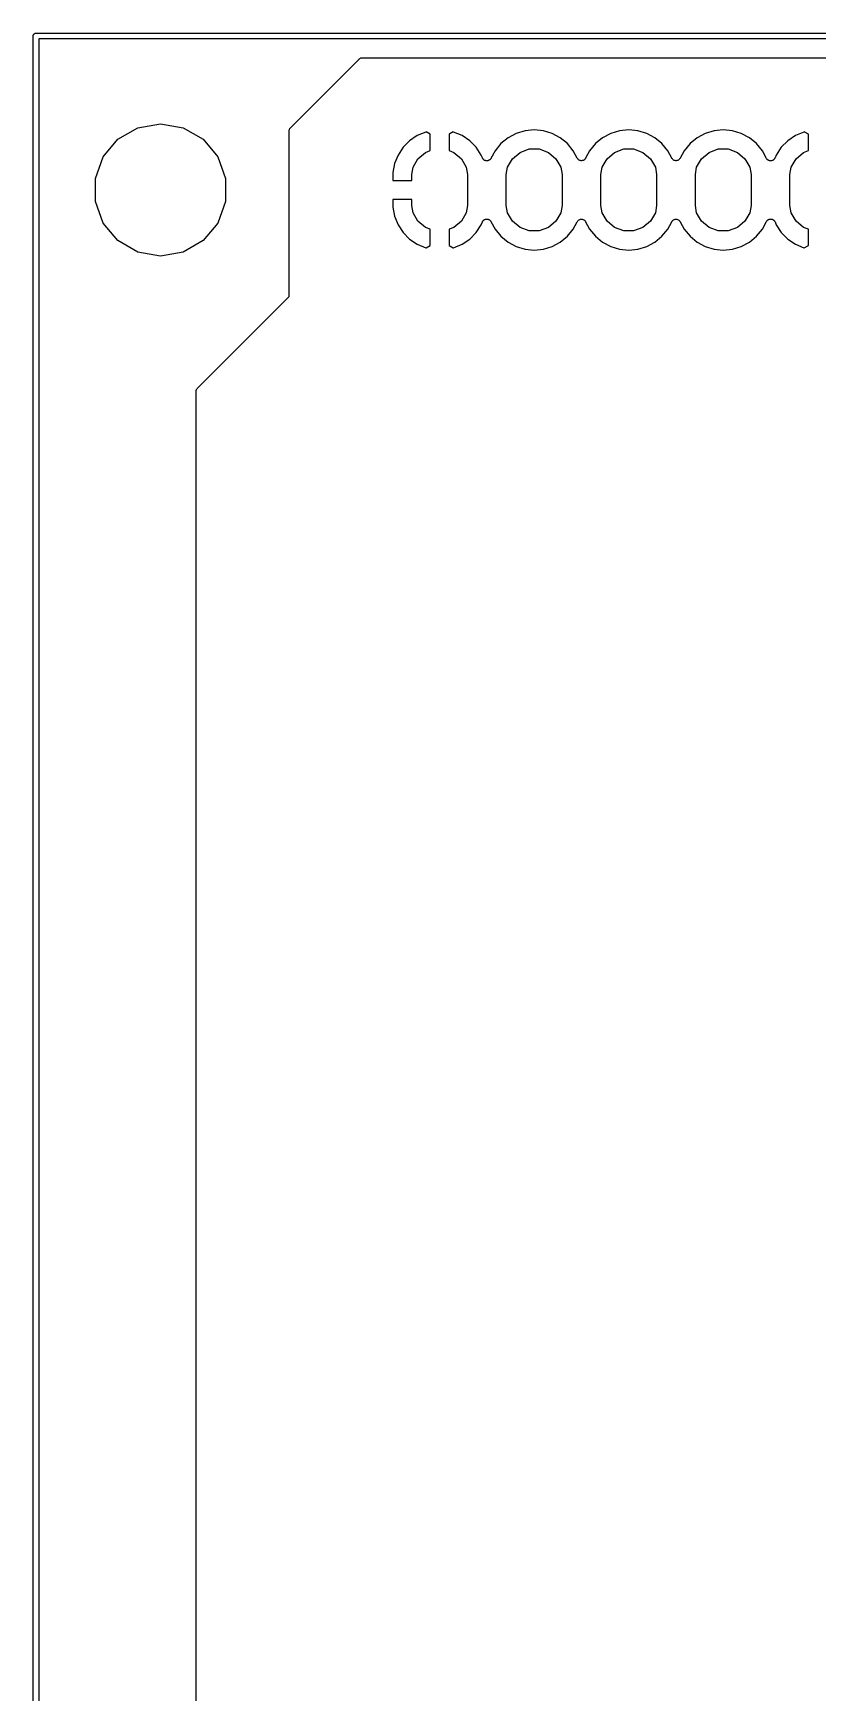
# Model space of a CAD drawing. Extents: x 92.1 to 192.1, y -135.1 to -45.9.
# Drawn here: x 92.12 to 113.21, y -90.5 to -45.92 of the extents above; entities that cross this region are included whole.
import ezdxf

# ---------------------------------------------------------------- set-up
doc = ezdxf.new("R2010")
doc.units = 0
doc.header["$MEASUREMENT"] = 0
doc.layers.add('BLACK', color=7, linetype='CONTINUOUS')

msp = doc.modelspace()

# ---------------------------------------------------------------- linework, layer by layer
at = {"layer": 'BLACK', "linetype": 'CONTINUOUS'}
for p, q in [((92.125, -45.9868), (92.1273, -45.9805)), ((92.125, -45.9934), (92.125, -45.9868)), ((92.125, -135.007), (92.125, -45.9934)), ((92.1273, -45.9805), (92.1284, -45.974)), ((92.1284, -45.974), (92.1318, -45.9682)), ((92.1318, -45.9682), (92.134, -45.9619)), ((92.134, -45.9619), (92.1383, -45.9568)), ((92.1383, -45.9568), (92.1417, -45.951)), ((92.1417, -45.951), (92.1468, -45.9468)), ((92.1468, -45.9468), (92.151, -45.9417)), ((92.151, -45.9417), (92.1568, -45.9383)), ((92.1568, -45.9383), (92.1619, -45.934)), ((92.1619, -45.934), (92.1682, -45.9318)), ((92.1682, -45.9318), (92.174, -45.9284)), ((92.174, -45.9284), (92.1805, -45.9273)), ((92.1805, -45.9273), (92.1868, -45.925)), ((92.1868, -45.925), (92.1934, -45.925)), ((92.1934, -45.925), (92.1934, -45.925)), ((92.1934, -45.925), (191.801, -45.925)), ((191.725, -46.075), (92.275, -46.075)), ((92.275, -46.075), (92.275, -134.925)), ((99.0372, -48.4628), (100.88, -46.6202)), ((100.88, -46.6202), (100.884, -46.617)), ((100.884, -46.617), (100.888, -46.6127)), ((100.888, -46.6127), (100.902, -46.6044)), ((100.902, -46.6044), (100.916, -46.5949)), ((100.916, -46.5949), (100.921, -46.5935)), ((100.921, -46.5935), (100.926, -46.5907)), ((100.926, -46.5907), (100.943, -46.5878)), ((100.943, -46.5878), (100.959, -46.5835)), ((100.959, -46.5835), (100.964, -46.584)), ((100.964, -46.584), (100.97, -46.583)), ((100.97, -46.583), (184.03, -46.583)), ((94.4036, -48.7733), (94.9381, -48.4647)), ((94.9381, -48.4647), (95.5458, -48.3575)), ((95.5458, -48.3575), (96.1536, -48.4647)), ((96.1536, -48.4647), (96.6881, -48.7733)), ((99, -48.5526), (99.001, -48.5471)), ((99, -52.9938), (99, -48.5526)), ((99.0005, -48.5415), (99.0048, -48.5255)), ((99.001, -48.5471), (99.0005, -48.5415)), ((99.0048, -48.5255), (99.0077, -48.5092)), ((99.0077, -48.5092), (99.0105, -48.5043)), ((99.0105, -48.5043), (99.0119, -48.4989)), ((99.0119, -48.4989), (99.0214, -48.4853)), ((99.0214, -48.4853), (99.0297, -48.471)), ((99.0297, -48.471), (99.034, -48.4674)), ((99.034, -48.4674), (99.0372, -48.4628)), ((102.67, -48.579), (102.443, -48.6751)), ((102.682, -48.5766), (102.67, -48.579)), ((102.792, -48.6391), (102.682, -48.5766)), ((103.409, -48.5766), (103.3, -48.6391)), ((103.421, -48.579), (103.409, -48.5766)), ((103.649, -48.6751), (103.421, -48.579)), ((105.339, -48.5453), (105.102, -48.6172)), ((105.586, -48.521), (105.339, -48.5453)), ((105.832, -48.5453), (105.586, -48.521)), ((106.069, -48.6172), (105.832, -48.5453)), ((107.879, -48.5453), (107.642, -48.6172)), ((108.126, -48.521), (107.879, -48.5453)), ((108.372, -48.5453), (108.126, -48.521)), ((108.609, -48.6172), (108.372, -48.5453)), ((110.419, -48.5453), (110.182, -48.6172)), ((110.666, -48.521), (110.419, -48.5453)), ((110.912, -48.5453), (110.666, -48.521)), ((111.149, -48.6172), (110.912, -48.5453)), ((112.83, -48.579), (112.603, -48.6751)), ((112.842, -48.5766), (112.83, -48.579)), ((112.952, -48.6391), (112.842, -48.5766)), ((94.0069, -49.246), (94.4036, -48.7733)), ((96.6881, -48.7733), (97.0847, -49.246)), ((102.064, -48.9903), (101.928, -49.1972)), ((102.238, -48.8141), (102.064, -48.9903)), ((102.443, -48.6751), (102.238, -48.8141)), ((102.792, -49.0794), (102.792, -48.6391)), ((103.3, -48.6391), (103.3, -49.0794)), ((103.854, -48.8141), (103.649, -48.6751)), ((104.027, -48.9903), (103.854, -48.8141)), ((104.164, -49.1972), (104.027, -48.9903)), ((104.692, -48.8913), (104.535, -49.0828)), ((104.883, -48.7341), (104.692, -48.8913)), ((105.102, -48.6172), (104.883, -48.7341)), ((106.288, -48.7341), (106.069, -48.6172)), ((106.479, -48.8913), (106.288, -48.7341)), ((106.637, -49.0828), (106.479, -48.8913)), ((107.232, -48.8913), (107.075, -49.0828)), ((107.423, -48.7341), (107.232, -48.8913)), ((107.642, -48.6172), (107.423, -48.7341)), ((108.828, -48.7341), (108.609, -48.6172)), ((109.019, -48.8913), (108.828, -48.7341)), ((109.177, -49.0828), (109.019, -48.8913)), ((109.772, -48.8913), (109.615, -49.0828)), ((109.963, -48.7341), (109.772, -48.8913)), ((110.182, -48.6172), (109.963, -48.7341)), ((111.368, -48.7341), (111.149, -48.6172)), ((111.559, -48.8913), (111.368, -48.7341)), ((111.717, -49.0828), (111.559, -48.8913)), ((112.224, -48.9903), (112.088, -49.1972)), ((112.398, -48.8141), (112.224, -48.9903)), ((112.603, -48.6751), (112.398, -48.8141)), ((112.952, -49.0794), (112.952, -48.6391)), ((93.7958, -49.8259), (94.0069, -49.246)), ((97.0847, -49.246), (97.2958, -49.8259)), ((101.834, -49.4266), (101.788, -49.6702)), ((101.928, -49.1972), (101.834, -49.4266)), ((102.33, -49.5246), (102.462, -49.2956)), ((102.462, -49.2956), (102.665, -49.1256)), ((102.665, -49.1256), (102.792, -49.0794)), ((103.3, -49.0794), (103.426, -49.1256)), ((103.426, -49.1256), (103.629, -49.2956)), ((103.629, -49.2956), (103.761, -49.5246)), ((104.195, -49.2755), (104.164, -49.1972)), ((104.201, -49.2847), (104.195, -49.2755)), ((104.205, -49.2947), (104.201, -49.2847)), ((104.213, -49.3032), (104.205, -49.2947)), ((104.219, -49.3128), (104.213, -49.3032)), ((104.227, -49.3195), (104.219, -49.3128)), ((104.235, -49.3276), (104.227, -49.3195)), ((104.245, -49.3329), (104.235, -49.3276)), ((104.254, -49.3399), (104.245, -49.3329)), ((104.264, -49.3433), (104.254, -49.3399)), ((104.274, -49.3484), (104.264, -49.3433)), ((104.285, -49.35), (104.274, -49.3484)), ((104.296, -49.3535), (104.285, -49.35)), ((104.307, -49.3531), (104.296, -49.3535)), ((104.317, -49.3546), (104.307, -49.3531)), ((104.328, -49.3523), (104.317, -49.3546)), ((104.34, -49.3519), (104.328, -49.3523)), ((104.35, -49.3478), (104.34, -49.3519)), ((104.36, -49.3455), (104.35, -49.3478)), ((104.37, -49.3395), (104.36, -49.3455)), ((104.381, -49.3352), (104.37, -49.3395)), ((104.389, -49.328), (104.381, -49.3352)), ((104.398, -49.3222), (104.389, -49.328)), ((104.405, -49.3133), (104.398, -49.3222)), ((104.413, -49.3057), (104.405, -49.3133)), ((104.418, -49.2961), (104.413, -49.3057)), ((104.425, -49.2875), (104.418, -49.2961)), ((104.535, -49.0828), (104.425, -49.2875)), ((104.87, -49.5246), (105.002, -49.2956)), ((105.002, -49.2956), (105.205, -49.1256)), ((105.205, -49.1256), (105.453, -49.0351)), ((105.453, -49.0351), (105.718, -49.0351)), ((105.718, -49.0351), (105.966, -49.1256)), ((105.966, -49.1256), (106.169, -49.2956)), ((106.169, -49.2956), (106.301, -49.5246)), ((106.744, -49.2829), (106.637, -49.0828)), ((106.746, -49.2862), (106.744, -49.2829)), ((106.748, -49.2901), (106.746, -49.2862)), ((106.76, -49.3035), (106.748, -49.2901)), ((106.771, -49.3176), (106.76, -49.3035)), ((106.774, -49.3198), (106.771, -49.3176)), ((106.777, -49.3229), (106.774, -49.3198)), ((106.793, -49.3314), (106.777, -49.3229)), ((106.808, -49.3409), (106.793, -49.3314)), ((106.812, -49.3417), (106.808, -49.3409)), ((106.816, -49.3437), (106.812, -49.3417)), ((106.834, -49.3463), (106.816, -49.3437)), ((106.851, -49.35), (106.834, -49.3463)), ((106.856, -49.3494), (106.851, -49.35)), ((106.86, -49.35), (106.856, -49.3494)), ((106.877, -49.3463), (106.86, -49.35)), ((106.895, -49.3437), (106.877, -49.3463)), ((106.899, -49.3417), (106.895, -49.3437)), ((106.903, -49.3409), (106.899, -49.3417)), ((106.918, -49.3314), (106.903, -49.3409)), ((106.934, -49.3229), (106.918, -49.3314)), ((106.937, -49.3198), (106.934, -49.3229)), ((106.94, -49.3176), (106.937, -49.3198)), ((106.951, -49.3035), (106.94, -49.3176)), ((106.963, -49.2901), (106.951, -49.3035)), ((106.965, -49.2862), (106.963, -49.2901)), ((106.968, -49.2829), (106.965, -49.2862)), ((107.075, -49.0828), (106.968, -49.2829)), ((107.41, -49.5246), (107.542, -49.2956)), ((107.542, -49.2956), (107.745, -49.1256)), ((107.745, -49.1256), (107.993, -49.0351)), ((107.993, -49.0351), (108.258, -49.0351)), ((108.258, -49.0351), (108.506, -49.1256)), ((108.506, -49.1256), (108.709, -49.2956)), ((108.709, -49.2956), (108.841, -49.5246)), ((109.284, -49.2829), (109.177, -49.0828)), ((109.286, -49.2862), (109.284, -49.2829)), ((109.288, -49.2901), (109.286, -49.2862)), ((109.3, -49.3035), (109.288, -49.2901)), ((109.311, -49.3176), (109.3, -49.3035)), ((109.314, -49.3198), (109.311, -49.3176)), ((109.317, -49.3229), (109.314, -49.3198)), ((109.333, -49.3314), (109.317, -49.3229)), ((109.348, -49.3409), (109.333, -49.3314)), ((109.352, -49.3417), (109.348, -49.3409)), ((109.356, -49.3437), (109.352, -49.3417)), ((109.374, -49.3463), (109.356, -49.3437)), ((109.391, -49.35), (109.374, -49.3463)), ((109.396, -49.3494), (109.391, -49.35)), ((109.4, -49.35), (109.396, -49.3494)), ((109.417, -49.3463), (109.4, -49.35)), ((109.435, -49.3437), (109.417, -49.3463)), ((109.439, -49.3417), (109.435, -49.3437)), ((109.443, -49.3409), (109.439, -49.3417)), ((109.458, -49.3314), (109.443, -49.3409)), ((109.474, -49.3229), (109.458, -49.3314)), ((109.477, -49.3198), (109.474, -49.3229)), ((109.48, -49.3176), (109.477, -49.3198)), ((109.491, -49.3035), (109.48, -49.3176)), ((109.503, -49.2901), (109.491, -49.3035)), ((109.505, -49.2862), (109.503, -49.2901)), ((109.508, -49.2829), (109.505, -49.2862)), ((109.615, -49.0828), (109.508, -49.2829)), ((109.95, -49.5246), (110.082, -49.2956)), ((110.082, -49.2956), (110.285, -49.1256)), ((110.285, -49.1256), (110.533, -49.0351)), ((110.533, -49.0351), (110.798, -49.0351)), ((110.798, -49.0351), (111.046, -49.1256)), ((111.046, -49.1256), (111.249, -49.2956)), ((111.249, -49.2956), (111.381, -49.5246)), ((111.826, -49.2875), (111.717, -49.0828)), ((111.833, -49.2961), (111.826, -49.2875)), ((111.838, -49.3057), (111.833, -49.2961)), ((111.846, -49.3133), (111.838, -49.3057)), ((111.853, -49.3222), (111.846, -49.3133)), ((111.863, -49.328), (111.853, -49.3222)), ((111.871, -49.3352), (111.863, -49.328)), ((111.881, -49.3395), (111.871, -49.3352)), ((111.891, -49.3455), (111.881, -49.3395)), ((111.901, -49.3478), (111.891, -49.3455)), ((111.911, -49.3519), (111.901, -49.3478)), ((111.923, -49.3523), (111.911, -49.3519)), ((111.934, -49.3546), (111.923, -49.3523)), ((111.945, -49.3531), (111.934, -49.3546)), ((111.956, -49.3535), (111.945, -49.3531)), ((111.966, -49.35), (111.956, -49.3535)), ((111.978, -49.3484), (111.966, -49.35)), ((111.987, -49.3433), (111.978, -49.3484)), ((111.997, -49.3399), (111.987, -49.3433)), ((112.006, -49.3329), (111.997, -49.3399)), ((112.016, -49.3276), (112.006, -49.3329)), ((112.024, -49.3195), (112.016, -49.3276)), ((112.032, -49.3128), (112.024, -49.3195)), ((112.038, -49.3032), (112.032, -49.3128)), ((112.046, -49.2947), (112.038, -49.3032)), ((112.05, -49.2847), (112.046, -49.2947)), ((112.056, -49.2755), (112.05, -49.2847)), ((112.088, -49.1972), (112.056, -49.2755)), ((112.49, -49.5246), (112.622, -49.2956)), ((112.622, -49.2956), (112.825, -49.1256)), ((112.825, -49.1256), (112.952, -49.0794)), ((93.7958, -50.4431), (93.7958, -49.8259)), ((97.2958, -49.8259), (97.2958, -50.4431)), ((101.788, -49.6702), (101.788, -49.8811)), ((101.788, -49.8811), (102.296, -49.8811)), ((102.296, -49.7195), (102.33, -49.5246)), ((102.296, -49.8811), (102.296, -49.7195)), ((103.761, -49.5246), (103.796, -49.7195)), ((103.796, -49.7195), (103.796, -50.5507)), ((104.836, -49.7195), (104.87, -49.5246)), ((104.836, -50.5507), (104.836, -49.7195)), ((106.301, -49.5246), (106.336, -49.7195)), ((106.336, -49.7195), (106.336, -50.5507)), ((107.376, -49.7195), (107.41, -49.5246)), ((107.376, -50.5507), (107.376, -49.7195)), ((108.841, -49.5246), (108.876, -49.7195)), ((108.876, -49.7195), (108.876, -50.5507)), ((109.916, -49.7195), (109.95, -49.5246)), ((109.916, -50.5507), (109.916, -49.7195)), ((111.381, -49.5246), (111.416, -49.7195)), ((111.416, -49.7195), (111.416, -50.5507)), ((112.456, -49.7195), (112.49, -49.5246)), ((112.456, -50.5507), (112.456, -49.7195)), ((94.0069, -51.023), (93.7958, -50.4431)), ((97.2958, -50.4431), (97.0847, -51.023)), ((101.788, -50.3891), (101.788, -50.6)), ((102.296, -50.3891), (101.788, -50.3891)), ((101.788, -50.6), (101.834, -50.8436)), ((102.296, -50.5507), (102.296, -50.3891)), ((102.33, -50.7456), (102.296, -50.5507)), ((102.462, -50.9746), (102.33, -50.7456)), ((103.761, -50.7456), (103.629, -50.9746)), ((103.796, -50.5507), (103.761, -50.7456)), ((104.87, -50.7456), (104.836, -50.5507)), ((105.002, -50.9746), (104.87, -50.7456)), ((106.301, -50.7456), (106.169, -50.9746)), ((106.336, -50.5507), (106.301, -50.7456)), ((107.41, -50.7456), (107.376, -50.5507)), ((107.542, -50.9746), (107.41, -50.7456)), ((108.841, -50.7456), (108.709, -50.9746)), ((108.876, -50.5507), (108.841, -50.7456)), ((109.95, -50.7456), (109.916, -50.5507)), ((110.082, -50.9746), (109.95, -50.7456)), ((111.381, -50.7456), (111.249, -50.9746)), ((111.416, -50.5507), (111.381, -50.7456)), ((112.49, -50.7456), (112.456, -50.5507)), ((112.622, -50.9746), (112.49, -50.7456)), ((94.4036, -51.4958), (94.0069, -51.023)), ((97.0847, -51.023), (96.6881, -51.4958)), ((101.834, -50.8436), (101.928, -51.0731)), ((101.928, -51.0731), (102.064, -51.2799)), ((102.665, -51.1446), (102.462, -50.9746)), ((102.792, -51.1908), (102.665, -51.1446)), ((102.792, -51.6311), (102.792, -51.1908)), ((103.426, -51.1446), (103.3, -51.1908)), ((103.3, -51.1908), (103.3, -51.6311)), ((103.629, -50.9746), (103.426, -51.1446)), ((104.027, -51.2799), (104.164, -51.073)), ((104.164, -51.073), (104.195, -50.9947)), ((104.195, -50.9947), (104.201, -50.9855)), ((104.201, -50.9855), (104.205, -50.9755)), ((104.205, -50.9755), (104.213, -50.967)), ((104.213, -50.967), (104.219, -50.9574)), ((104.219, -50.9574), (104.227, -50.9507)), ((104.227, -50.9507), (104.235, -50.9426)), ((104.235, -50.9426), (104.245, -50.9373)), ((104.245, -50.9373), (104.254, -50.9303)), ((104.254, -50.9303), (104.264, -50.9269)), ((104.264, -50.9269), (104.274, -50.9218)), ((104.274, -50.9218), (104.285, -50.9202)), ((104.285, -50.9202), (104.296, -50.9167)), ((104.296, -50.9167), (104.307, -50.9171)), ((104.307, -50.9171), (104.317, -50.9156)), ((104.317, -50.9156), (104.328, -50.9179)), ((104.328, -50.9179), (104.34, -50.9184)), ((104.34, -50.9184), (104.35, -50.9224)), ((104.35, -50.9224), (104.36, -50.9247)), ((104.36, -50.9247), (104.37, -50.9307)), ((104.37, -50.9307), (104.381, -50.935)), ((104.381, -50.935), (104.389, -50.9422)), ((104.389, -50.9422), (104.398, -50.948)), ((104.398, -50.948), (104.405, -50.9569)), ((104.405, -50.9569), (104.413, -50.9645)), ((104.413, -50.9645), (104.418, -50.9741)), ((104.418, -50.9741), (104.425, -50.9827)), ((104.425, -50.9827), (104.535, -51.1874)), ((104.535, -51.1874), (104.692, -51.3789)), ((105.205, -51.1446), (105.002, -50.9746)), ((105.453, -51.2351), (105.205, -51.1446)), ((105.718, -51.2351), (105.453, -51.2351)), ((105.966, -51.1446), (105.718, -51.2351)), ((106.169, -50.9746), (105.966, -51.1446)), ((106.479, -51.3789), (106.637, -51.1874)), ((106.637, -51.1874), (106.744, -50.9873)), ((106.744, -50.9873), (106.746, -50.984)), ((106.746, -50.984), (106.748, -50.9801)), ((106.748, -50.9801), (106.76, -50.9667)), ((106.76, -50.9667), (106.771, -50.9526)), ((106.771, -50.9526), (106.774, -50.9504)), ((106.774, -50.9504), (106.777, -50.9473)), ((106.777, -50.9473), (106.793, -50.9388)), ((106.793, -50.9388), (106.808, -50.9293)), ((106.808, -50.9293), (106.812, -50.9285)), ((106.812, -50.9285), (106.816, -50.9265)), ((106.816, -50.9265), (106.834, -50.9239)), ((106.834, -50.9239), (106.851, -50.9202)), ((106.851, -50.9202), (106.856, -50.9208)), ((106.856, -50.9208), (106.86, -50.9202)), ((106.86, -50.9202), (106.877, -50.9239)), ((106.877, -50.9239), (106.895, -50.9265)), ((106.895, -50.9265), (106.899, -50.9285)), ((106.899, -50.9285), (106.903, -50.9293)), ((106.903, -50.9293), (106.918, -50.9388)), ((106.918, -50.9388), (106.934, -50.9473)), ((106.934, -50.9473), (106.937, -50.9504)), ((106.937, -50.9504), (106.94, -50.9526)), ((106.94, -50.9526), (106.951, -50.9667)), ((106.951, -50.9667), (106.963, -50.9801)), ((106.963, -50.9801), (106.965, -50.984)), ((106.965, -50.984), (106.968, -50.9873)), ((106.968, -50.9873), (107.075, -51.1874)), ((107.075, -51.1874), (107.232, -51.3789)), ((107.745, -51.1446), (107.542, -50.9746)), ((107.993, -51.2351), (107.745, -51.1446)), ((108.258, -51.2351), (107.993, -51.2351)), ((108.506, -51.1446), (108.258, -51.2351)), ((108.709, -50.9746), (108.506, -51.1446)), ((109.019, -51.3789), (109.177, -51.1874)), ((109.177, -51.1874), (109.284, -50.9873)), ((109.284, -50.9873), (109.286, -50.984)), ((109.286, -50.984), (109.288, -50.9801)), ((109.288, -50.9801), (109.3, -50.9667)), ((109.3, -50.9667), (109.311, -50.9526)), ((109.311, -50.9526), (109.314, -50.9504)), ((109.314, -50.9504), (109.317, -50.9473)), ((109.317, -50.9473), (109.333, -50.9388)), ((109.333, -50.9388), (109.348, -50.9293)), ((109.348, -50.9293), (109.352, -50.9285)), ((109.352, -50.9285), (109.356, -50.9265)), ((109.356, -50.9265), (109.374, -50.9239)), ((109.374, -50.9239), (109.391, -50.9202)), ((109.391, -50.9202), (109.396, -50.9208)), ((109.396, -50.9208), (109.4, -50.9202)), ((109.4, -50.9202), (109.417, -50.9239)), ((109.417, -50.9239), (109.435, -50.9265)), ((109.435, -50.9265), (109.439, -50.9285)), ((109.439, -50.9285), (109.443, -50.9293)), ((109.443, -50.9293), (109.458, -50.9388)), ((109.458, -50.9388), (109.474, -50.9473)), ((109.474, -50.9473), (109.477, -50.9504)), ((109.477, -50.9504), (109.48, -50.9526)), ((109.48, -50.9526), (109.491, -50.9667)), ((109.491, -50.9667), (109.503, -50.9801)), ((109.503, -50.9801), (109.505, -50.984)), ((109.505, -50.984), (109.508, -50.9873)), ((109.508, -50.9873), (109.615, -51.1874)), ((109.615, -51.1874), (109.772, -51.3789)), ((110.285, -51.1446), (110.082, -50.9746)), ((110.533, -51.2351), (110.285, -51.1446)), ((110.798, -51.2351), (110.533, -51.2351)), ((111.046, -51.1446), (110.798, -51.2351)), ((111.249, -50.9746), (111.046, -51.1446)), ((111.559, -51.3789), (111.717, -51.1874)), ((111.717, -51.1874), (111.826, -50.9827)), ((111.826, -50.9827), (111.833, -50.9741)), ((111.833, -50.9741), (111.838, -50.9645)), ((111.838, -50.9645), (111.846, -50.9569)), ((111.846, -50.9569), (111.853, -50.948)), ((111.853, -50.948), (111.863, -50.9422)), ((111.863, -50.9422), (111.871, -50.935)), ((111.871, -50.935), (111.881, -50.9307)), ((111.881, -50.9307), (111.891, -50.9247)), ((111.891, -50.9247), (111.901, -50.9224)), ((111.901, -50.9224), (111.911, -50.9184)), ((111.911, -50.9184), (111.923, -50.9179)), ((111.923, -50.9179), (111.934, -50.9156)), ((111.934, -50.9156), (111.945, -50.9171)), ((111.945, -50.9171), (111.956, -50.9167)), ((111.956, -50.9167), (111.966, -50.9202)), ((111.966, -50.9202), (111.978, -50.9218)), ((111.978, -50.9218), (111.987, -50.9269)), ((111.987, -50.9269), (111.997, -50.9303)), ((111.997, -50.9303), (112.006, -50.9373)), ((112.006, -50.9373), (112.016, -50.9426)), ((112.016, -50.9426), (112.024, -50.9507)), ((112.024, -50.9507), (112.032, -50.9574)), ((112.032, -50.9574), (112.038, -50.967)), ((112.038, -50.967), (112.046, -50.9755)), ((112.046, -50.9755), (112.05, -50.9855)), ((112.05, -50.9855), (112.056, -50.9947)), ((112.056, -50.9947), (112.088, -51.0731)), ((112.088, -51.0731), (112.224, -51.2799)), ((112.825, -51.1446), (112.622, -50.9746)), ((112.952, -51.1908), (112.825, -51.1446)), ((112.952, -51.6311), (112.952, -51.1908)), ((94.9381, -51.8044), (94.4036, -51.4958)), ((96.6881, -51.4958), (96.1536, -51.8044)), ((102.064, -51.2799), (102.238, -51.4561)), ((102.238, -51.4561), (102.443, -51.5951)), ((102.443, -51.5951), (102.67, -51.6912)), ((102.67, -51.6912), (102.682, -51.6936)), ((102.682, -51.6936), (102.792, -51.6311)), ((103.3, -51.6311), (103.409, -51.6936)), ((103.409, -51.6936), (103.421, -51.6912)), ((103.421, -51.6912), (103.649, -51.5951)), ((103.649, -51.5951), (103.854, -51.4561)), ((103.854, -51.4561), (104.027, -51.2799)), ((104.692, -51.3789), (104.883, -51.5362)), ((104.883, -51.5362), (105.102, -51.653)), ((105.102, -51.653), (105.339, -51.7249)), ((105.832, -51.7249), (106.069, -51.653)), ((106.069, -51.653), (106.288, -51.5361)), ((106.288, -51.5361), (106.479, -51.3789)), ((107.232, -51.3789), (107.423, -51.5362)), ((107.423, -51.5362), (107.642, -51.653)), ((107.642, -51.653), (107.879, -51.7249)), ((108.372, -51.7249), (108.609, -51.653)), ((108.609, -51.653), (108.828, -51.5361)), ((108.828, -51.5361), (109.019, -51.3789)), ((109.772, -51.3789), (109.963, -51.5362)), ((109.963, -51.5362), (110.182, -51.653)), ((110.182, -51.653), (110.419, -51.7249)), ((110.912, -51.7249), (111.149, -51.653)), ((111.149, -51.653), (111.368, -51.5361)), ((111.368, -51.5361), (111.559, -51.3789)), ((112.224, -51.2799), (112.398, -51.4561)), ((112.398, -51.4561), (112.603, -51.5951)), ((112.603, -51.5951), (112.83, -51.6912)), ((112.83, -51.6912), (112.842, -51.6936)), ((112.842, -51.6936), (112.952, -51.6311)), ((95.5458, -51.9115), (94.9381, -51.8044)), ((96.1536, -51.8044), (95.5458, -51.9115)), ((105.339, -51.7249), (105.586, -51.7492)), ((105.586, -51.7492), (105.832, -51.7249)), ((107.879, -51.7249), (108.126, -51.7492)), ((108.126, -51.7492), (108.372, -51.7249)), ((110.419, -51.7249), (110.666, -51.7492)), ((110.666, -51.7492), (110.912, -51.7249)), ((96.5372, -55.4628), (98.9956, -53.0044)), ((98.9956, -53.0044), (98.9994, -52.9998)), ((98.9994, -52.9998), (99, -52.9938)), ((96.5, -55.5526), (96.501, -55.5471)), ((96.5, -101.447), (96.5, -55.5526)), ((96.5005, -55.5415), (96.5048, -55.5255)), ((96.501, -55.5471), (96.5005, -55.5415)), ((96.5048, -55.5255), (96.5077, -55.5092)), ((96.5077, -55.5092), (96.5105, -55.5043)), ((96.5105, -55.5043), (96.5119, -55.4989)), ((96.5119, -55.4989), (96.5214, -55.4853)), ((96.5214, -55.4853), (96.5297, -55.471)), ((96.5297, -55.471), (96.534, -55.4674)), ((96.534, -55.4674), (96.5372, -55.4628))]:
    msp.add_line(p, q, dxfattribs=at)

doc.saveas('drawing.dxf')
